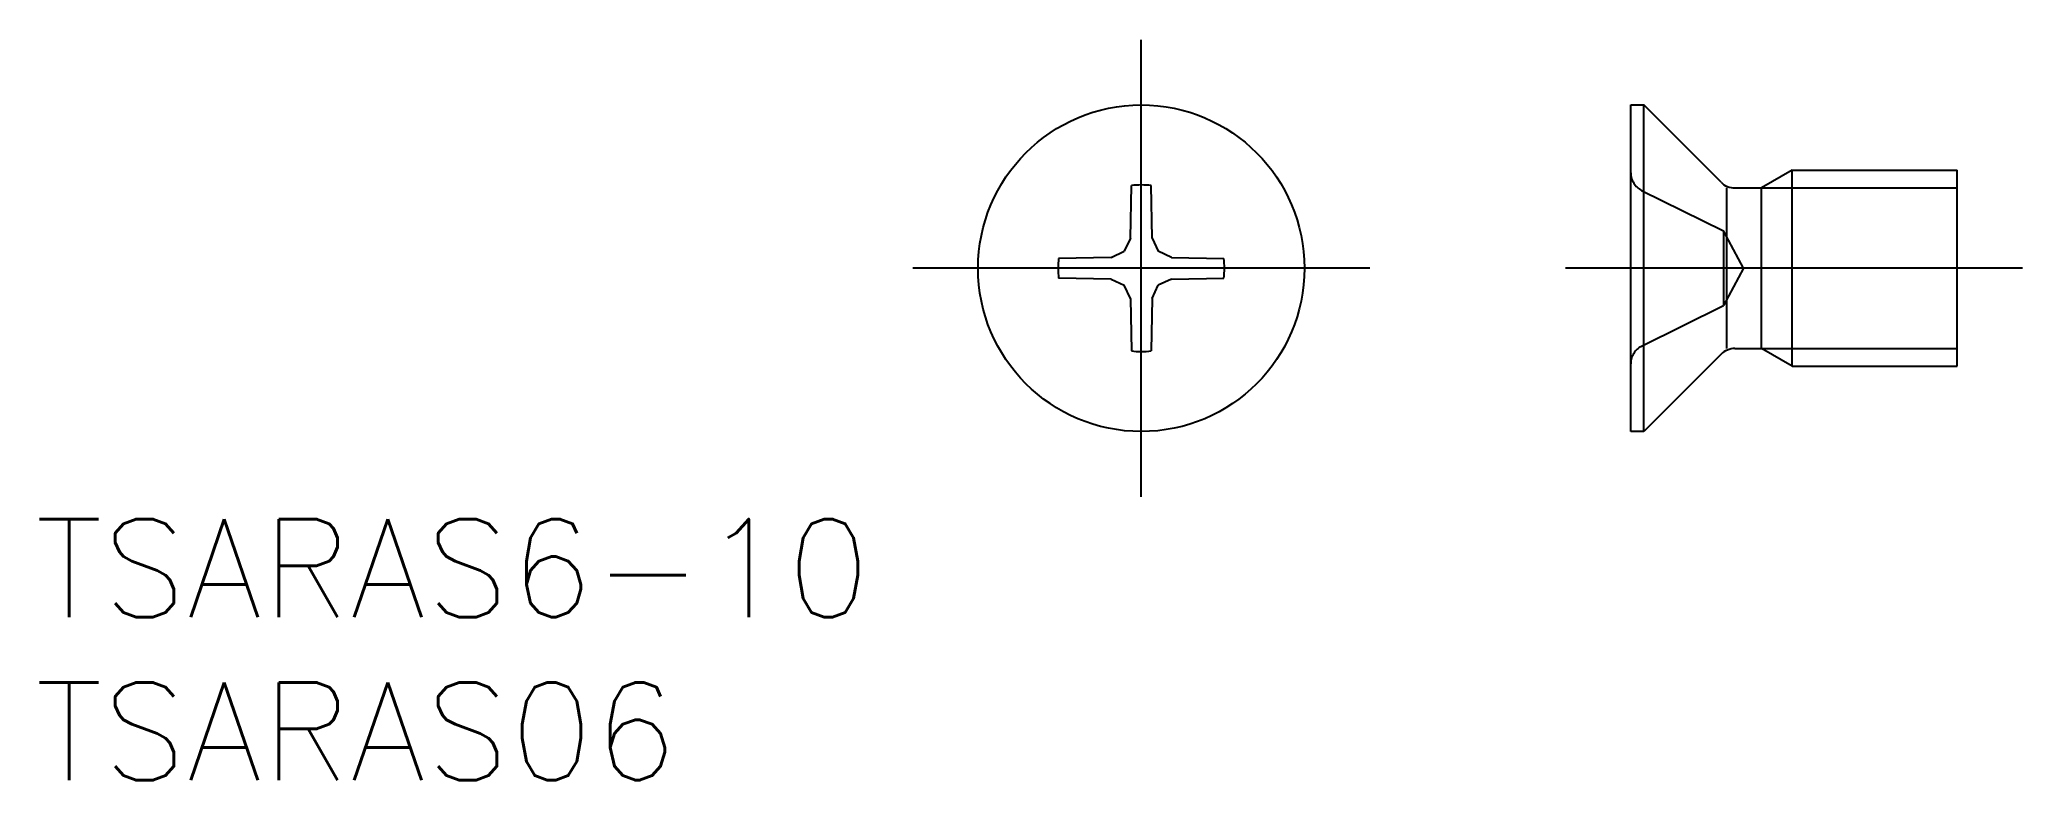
# Model space of a CAD drawing. Extents: x -33.8 to 27, y -15.7 to 7.
import ezdxf

# ---------------------------------------------------------------- set-up
doc = ezdxf.new("R2010")
doc.units = 0
doc.linetypes.add('CENTER', pattern=[50.8, 31.75, -6.35, 6.35, -6.35])
doc.linetypes.add('DASHED', pattern=[19.05, 12.7, -6.35])
doc.layers.get('0').update_dxf_attribs({"linetype": 'CONTINUOUS'})
doc.layers.add('CENTER', color=1, linetype='CENTER')
doc.styles.get("Standard").update_dxf_attribs({"font": 'txt.shx', "height": 3, "bigfont": 'bigfont.shx'})

msp = doc.modelspace()

# ---------------------------------------------------------------- linework, layer by layer
at = {"color": 7, "linetype": 'CONTINUOUS'}
for p, q in [((15, -5), (15, 5)), ((15, 5), (15.4, 5)), ((15.4, -5), (15.4, 5)), ((17.766, 2.634), (15.4, 5)), ((-0.331, 0.925), (-0.303, 2.532)), ((0.331, 0.925), (0.303, 2.532)), ((17.942, -2.459), (17.942, 2.458)), ((18.19, 2.458), (19.004, 2.458)), ((19.942, 3), (19.004, 2.458)), ((19.004, -2.459), (19.004, 2.458)), ((19.942, -3), (19.942, 3)), ((19.942, 3), (25, 3)), ((25, -3), (25, 3)), ((-0.331, 0.925), (-0.52, 0.52)), ((0.331, 0.925), (0.52, 0.52)), ((-0.925, 0.331), (-2.532, 0.303)), ((-0.925, 0.331), (-0.52, 0.52)), ((0.925, 0.331), (0.52, 0.52)), ((0.925, 0.331), (2.532, 0.303)), ((-0.925, -0.331), (-2.532, -0.303)), ((-0.925, -0.331), (-0.52, -0.52)), ((-0.331, -0.925), (-0.52, -0.52)), ((0.331, -0.925), (0.52, -0.52)), ((0.925, -0.331), (0.52, -0.52)), ((0.925, -0.331), (2.532, -0.303)), ((-0.331, -0.925), (-0.303, -2.532)), ((0.331, -0.925), (0.303, -2.532)), ((17.766, -2.634), (15.4, -5)), ((18.19, -2.459), (19.004, -2.459)), ((19.942, -3), (19.004, -2.459)), ((19.942, -3), (25, -3)), ((15.4, -5), (15, -5))]:
    msp.add_line(p, q, dxfattribs=at)
at = {"color": 3, "linetype": 'CONTINUOUS'}
for p, q in [((19.004, 2.458), (25, 2.458)), ((19.004, -2.459), (25, -2.459))]:
    msp.add_line(p, q, dxfattribs=at)
at = {"color": 3, "linetype": 'DASHED'}
for p, q in [((15.334, 2.385), (17.843, 1.145)), ((18.452, 0), (17.843, 1.145)), ((17.843, 1.145), (17.843, -1.145)), ((18.452, 0), (17.843, -1.145)), ((15.334, -2.385), (17.843, -1.145))]:
    msp.add_line(p, q, dxfattribs=at)
at = {"color": 7, "linetype": 'CONTINUOUS'}
msp.add_circle((0, 0), 5, dxfattribs=at)
for centre, radius, start, end in [((0, 0), 2.55, 83.18079, 96.81921), ((18.19, 3.058), 0.6, 225, 270), ((0, 0), 2.55, 173.18079, 186.81921), ((0, 0), 2.55, 353.18079, 6.81921), ((0, 0), 2.55, 263.18079, 276.81921), ((18.19, -3.059), 0.6, 90, 135)]:
    msp.add_arc(centre, radius, start, end, dxfattribs=at)
at = {"color": 3, "linetype": 'DASHED'}
for centre, start, end in [((15.6, 2.923), 180, 243.7), ((15.6, -2.923), 116.3, 180)]:
    msp.add_arc(centre, 0.6, start, end, dxfattribs=at)
at = {"layer": 'CENTER', "color": 1, "linetype": 'CENTER'}
for p, q in [((0, -7), (0, 7)), ((7, 0), (-7, 0)), ((27, 0), (13, 0))]:
    msp.add_line(p, q, dxfattribs=at)

# ---------------------------------------------------------------- texts
at = {"color": 7, "linetype": 'CONTINUOUS'}
for s, p in [('TSARAS6-10', (-33.886, -10.681)), ('TSARAS06', (-33.886, -15.681))]:
    msp.add_text(s, height=3, dxfattribs=at).set_placement(p)

doc.saveas('drawing.dxf')
